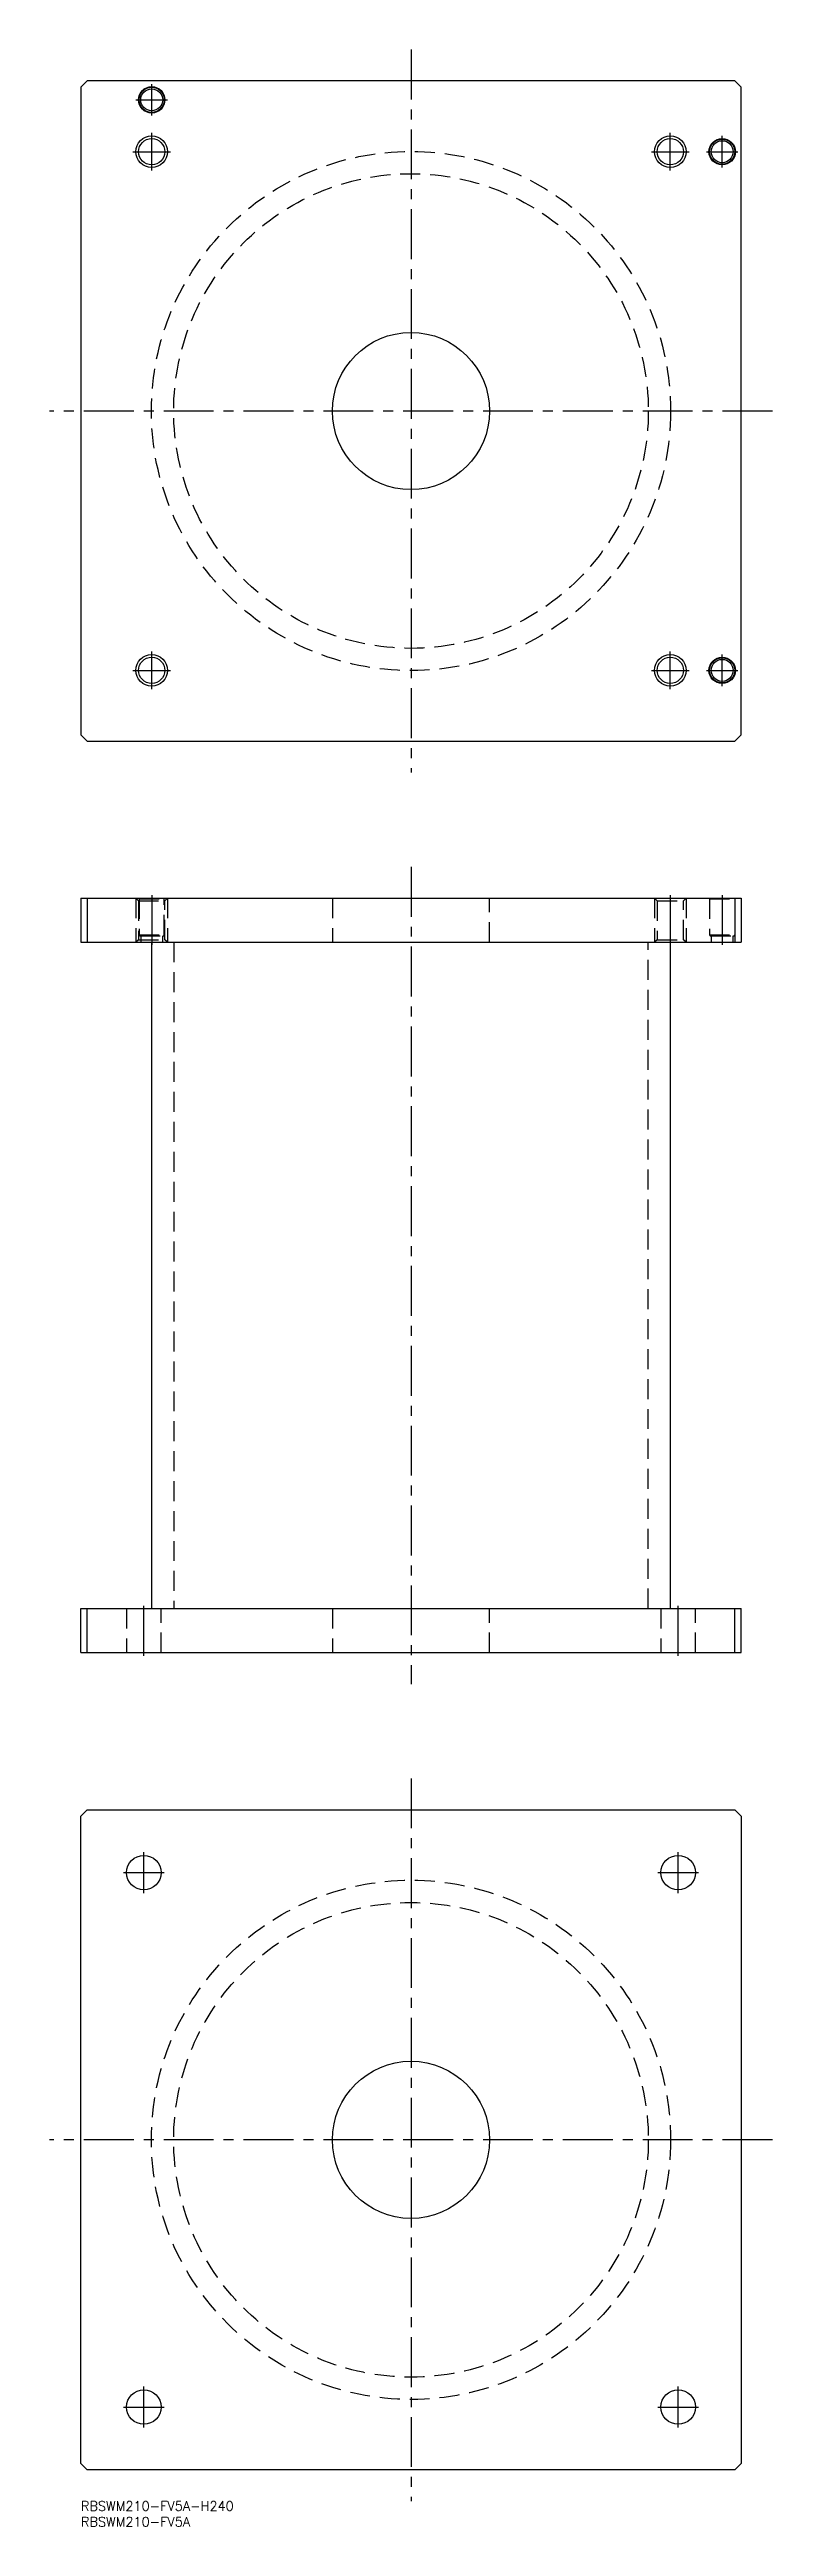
# Model space of a CAD drawing. Extents: x -10 to 220, y -8 to 780.
import ezdxf

# ---------------------------------------------------------------- set-up
doc = ezdxf.new("R2010")
doc.units = 0
doc.header["$LTSCALE"] = 0.5
doc.linetypes.add('CENTER', pattern=[50.8, 31.75, -6.35, 6.35, -6.35])
doc.linetypes.add('DASHED', pattern=[19.05, 12.7, -6.35])
doc.layers.get('0').update_dxf_attribs({"linetype": 'CONTINUOUS'})
for name, color, linetype in [('MSM_CENTER', 1, 'CENTER'), ('MSM_CONTINUOUS', 7, 'CONTINUOUS'), ('MSM_DASHED', 4, 'DASHED'), ('MSM_NARROW', 5, 'CONTINUOUS'), ('MSM_PART_NUMBER', 7, 'CONTINUOUS')]:
    doc.layers.add(name, color=color, linetype=linetype)
doc.styles.get("Standard").update_dxf_attribs({"font": 'txt.shx', "height": 3, "bigfont": 'bigfont.shx'})

msp = doc.modelspace()

# ---------------------------------------------------------------- linework, layer by layer
for p, q in [((2, 770), (0, 768)), ((208, 770), (2, 770)), ((210, 768), (208, 770))]:
    msp.add_line(p, q)
for centre, radius in [((22.5, 764), 4.2), ((22.5, 764), 4), ((22.5, 764), 3.5), ((22.5, 747.5), 4.188), ((187.5, 747.5), 4.188), ((204, 747.5), 4.2), ((204, 747.5), 4), ((204, 747.5), 3.5)]:
    msp.add_circle(centre, radius)
at = {"layer": 'MSM_CENTER'}
for p, q in [((105, 780), (105, 550)), ((22.5, 759), (22.5, 769)), ((17.5, 764), (27.5, 764)), ((22.5, 741.5), (22.5, 753.5)), ((187.5, 741.5), (187.5, 753.5)), ((204, 742.5), (204, 752.5)), ((16.5, 747.5), (28.5, 747.5)), ((181.5, 747.5), (193.5, 747.5)), ((199, 747.5), (209, 747.5)), ((220, 665), (-10, 665)), ((22.5, 576.5), (22.5, 588.5)), ((187.5, 576.5), (187.5, 588.5)), ((204, 577.5), (204, 587.5)), ((16.5, 582.5), (28.5, 582.5)), ((181.5, 582.5), (193.5, 582.5)), ((199, 582.5), (209, 582.5)), ((105, 520), (105, 260)), ((22.5, 511), (22.5, 495)), ((187.5, 511), (187.5, 495)), ((204, 511), (204, 495)), ((20, 269), (20, 285)), ((190, 269), (190, 285)), ((105, 230), (105, 0)), ((20, 193.5), (20, 206.5)), ((190, 193.5), (190, 206.5)), ((13.5, 200), (26.5, 200)), ((183.5, 200), (196.5, 200)), ((220, 115), (-10, 115)), ((20, 23.5), (20, 36.5)), ((190, 23.5), (190, 36.5)), ((13.5, 30), (26.5, 30)), ((183.5, 30), (196.5, 30))]:
    msp.add_line(p, q, dxfattribs=at)
at = {"layer": 'MSM_CONTINUOUS'}
for p, q in [((0, 768), (0, 562)), ((210, 562), (210, 768)), ((0, 562), (2, 560)), ((2, 560), (208, 560)), ((208, 560), (210, 562)), ((0, 510), (210, 510)), ((0, 510), (0, 496)), ((2, 510), (2, 496)), ((208, 510), (208, 496)), ((210, 510), (210, 496)), ((0, 496), (210, 496)), ((22.4, 496), (22.4, 284)), ((187.6, 284), (187.6, 496)), ((0, 270), (0, 284)), ((0, 284), (210, 284)), ((2, 270), (2, 284)), ((208, 270), (208, 284)), ((210, 270), (210, 284)), ((0, 270), (210, 270)), ((0, 218), (2, 220)), ((0, 12), (0, 218)), ((2, 220), (208, 220)), ((208, 220), (210, 218)), ((210, 218), (210, 12)), ((2, 10), (0, 12)), ((208, 10), (2, 10)), ((210, 12), (208, 10))]:
    msp.add_line(p, q, dxfattribs=at)
for centre, radius in [((105, 665), 25), ((22.5, 582.5), 4.188), ((187.5, 582.5), 4.188), ((204, 582.5), 4.2), ((204, 582.5), 4), ((204, 582.5), 3.5), ((20, 200), 5.5), ((190, 200), 5.5), ((105, 115), 25), ((20, 30), 5.5), ((190, 30), 5.5)]:
    msp.add_circle(centre, radius, dxfattribs=at)
at = {"layer": 'MSM_DASHED'}
for p, q in [((17.5, 510), (18.312, 509.188)), ((17.5, 510), (17.5, 496)), ((18.3, 510), (18.5, 509.8)), ((18.312, 509.188), (26.688, 509.188)), ((18.312, 509.188), (18.312, 496.812)), ((18.5, 509.8), (26.5, 509.8)), ((18.5, 509.8), (18.5, 498.4)), ((26.5, 509.8), (26.7, 510)), ((26.5, 498.4), (26.5, 509.8)), ((26.688, 509.188), (27.5, 510)), ((26.688, 496.812), (26.688, 509.188)), ((27.5, 510), (27.5, 496)), ((80, 510), (80, 496)), ((130, 496), (130, 510)), ((182.5, 510), (183.312, 509.188)), ((182.5, 510), (182.5, 496)), ((183.312, 509.188), (191.688, 509.188)), ((183.312, 509.188), (183.312, 496.812)), ((191.688, 509.188), (192.5, 510)), ((191.688, 496.812), (191.688, 509.188)), ((192.5, 510), (192.5, 496)), ((199.8, 510), (200, 509.8)), ((200, 509.8), (208, 509.8)), ((200, 509.8), (200, 498.4)), ((208, 509.8), (208.2, 510)), ((18.312, 496.812), (17.5, 496)), ((18.312, 496.812), (26.688, 496.812)), ((18.507, 498.4), (26.493, 498.4)), ((18.9, 498), (26.1, 498)), ((19, 498), (19, 496)), ((26, 496), (26, 498)), ((27.5, 496), (26.688, 496.812)), ((183.312, 496.812), (182.5, 496)), ((183.312, 496.812), (191.688, 496.812)), ((192.5, 496), (191.688, 496.812)), ((200.007, 498.4), (207.993, 498.4)), ((200.4, 498), (207.6, 498)), ((200.5, 498), (200.5, 496)), ((207.5, 496), (207.5, 498)), ((29.5, 496), (29.5, 284)), ((180.5, 284), (180.5, 496)), ((14.5, 284), (14.5, 270)), ((25.5, 270), (25.5, 284)), ((80, 284), (80, 270)), ((130, 270), (130, 284)), ((184.5, 284), (184.5, 270)), ((195.5, 270), (195.5, 284))]:
    msp.add_line(p, q, dxfattribs=at)
for centre, radius in [((105, 665), 82.6), ((105, 665), 75.5), ((105, 115), 82.6), ((105, 115), 75.5)]:
    msp.add_circle(centre, radius, dxfattribs=at)
for centre, start, end in [((18.9, 498.4), 180, 270), ((26.1, 498.4), 270, 360), ((200.4, 498.4), 180, 270), ((207.6, 498.4), 270, 360)]:
    msp.add_arc(centre, 0.4, start, end, dxfattribs=at)
at = {"layer": 'MSM_NARROW'}
for centre in [(22.5, 747.5), (187.5, 747.5), (22.5, 582.5), (187.5, 582.5)]:
    msp.add_circle(centre, 5, dxfattribs=at)

# ---------------------------------------------------------------- texts
at = {"layer": 'MSM_PART_NUMBER'}
for s, p in [('RBSWM210-FV5A-H240', (0, -3)), ('RBSWM210-FV5A', (0, -8))]:
    msp.add_text(s, height=3, dxfattribs=at).set_placement(p)

doc.saveas('drawing.dxf')
